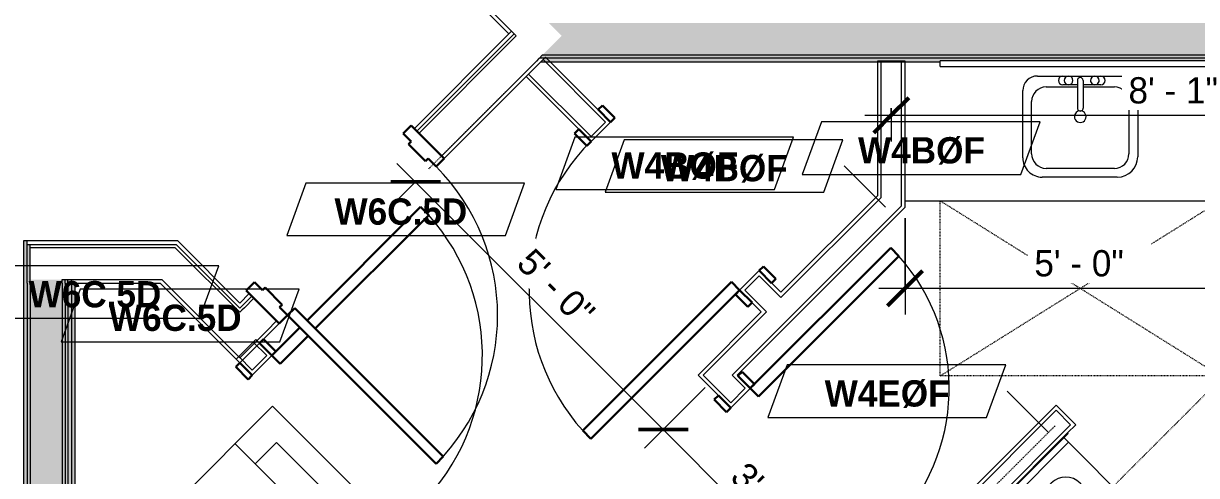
# Model space of a CAD drawing. Header units: inches. Extents: x -4010 to -1872, y 9846 to 12241.
# Drawn here: x -2527.2 to -2326.3, y 10340.5 to 10417.9 of the extents above; entities that cross this region are included whole.
import ezdxf

# ---------------------------------------------------------------- set-up
doc = ezdxf.new("R2010")
doc.units = ezdxf.units.IN
doc.header["$MEASUREMENT"] = 0
doc.linetypes.add('Dash', pattern=[0.25, 0.125, -0.125])
doc.linetypes.add('Dash 3_32_', pattern=[0.1875, 0.09375, -0.09375])
for name, color, linetype, lineweight in [('0-1', 7, 'Continuous', 5), ('0-3', 8, 'Continuous', 9), ('A-ANNO-DIMS', 211, 'Continuous', 9), ('A-ANNO-DIMS-48', 211, 'Continuous', 9), ('A-DETL-1', 90, 'Dash 3_32_', 18), ('A-DOOR-1', 7, 'Continuous', 9), ('A-DOOR-2', 10, 'Continuous', 30), ('A-DOOR-3', 31, 'Continuous', 9), ('A-DOOR-4', 31, 'Continuous', 30), ('A-DOOR-FRAM-2', 10, 'Continuous', 30), ('A-DOOR-FRAM-3', 31, 'Continuous', 30), ('A-GENM', 5, 'Continuous', 9), ('A-GENM-HDLN', 13, 'Dash', 9), ('A-WALL', 113, 'Continuous', 18), ('A-WALL-2', 250, 'Continuous', 18), ('A-WALL-3', 113, 'Continuous', 9), ('A-WALL-IDEN', 211, 'Continuous', 9), ('I-WALL-1', 21, 'Continuous', 18), ('I-WALL-2', 241, 'Continuous', 5), ('I-WALL-3', 7, 'Continuous', 9), ('I-WALL-4', 2, 'Continuous', 9), ('P-SANR-FIXT', 6, 'Continuous', 9), ('Q-CASE', 31, 'Continuous', 9)]:
    doc.layers.add(name, color=color, linetype=linetype, lineweight=lineweight)
doc.styles.add('Century Gothic', font='ufonts.com_century-gothic.ttf', dxfattribs={"height": 4.5})
doc.styles.add('Century Gothic_B', font='GOTHICB.TTF', dxfattribs={"height": 4.5})
doc.dimstyles.new('OD_1__HACK_2', dxfattribs={"dimscale": 12, "dimtxt": 4.698757, "dimasz": 0.5, "dimexe": 0.375, "dimexo": 0.25, "dimgap": 0.0625, "dimtad": 1, "dimdec": 4, "dimrnd": 0.0625, "dimzin": 3, "dimdsep": 46, "dimlunit": 4, "dimtxsty": 'Century Gothic', "dimblk1": 'OBLIQUE', "dimblk2": 'OBLIQUE', "dimsah": 1, "dimcen": 0.09, "dimdle": 0.375, "dimazin": 0, "dimtfac": 1, "dimtdec": 4, "dimtix": 1, "dimtmove": 0, "dimatfit": 3, "dimfxl": 1, "dimtvp": 1, "dimtfill": 1, "dimfrac": 2, "dimtolj": 1, "dimtzin": 0, "dimarcsym": 2})

# ---------------------------------------------------------------- blocks, each defined once
blk = doc.blocks.new('HOLLOW METAL - UNIT DOOR-2191978-UNITS PLANS - 3RD FLOOR')
at = {"layer": 'A-DOOR-1'}
blk.add_arc((18, 3.875), 36, 90, 180, dxfattribs=at)
at = {"layer": 'A-DOOR-2'}
for p, q in [((18, 39.875), (16.25, 39.875)), ((16.25, 39.875), (16.25, 3.875)), ((18, 3.875), (18, 39.875)), ((16.25, 3.875), (18, 3.875))]:
    blk.add_line(p, q, dxfattribs=at)
at = {"layer": 'A-DOOR-FRAM-2'}
for p, q in [((-18, 3.875), (-20, 3.875)), ((-20, 3.875), (-20, -4.125)), ((-18, 1.9375), (-18, 3.875)), ((18, 3.875), (18, 1.9375)), ((20, 3.875), (18, 3.875)), ((20, -4.125), (20, 3.875)), ((-17.375, 1.9375), (-18, 1.9375)), ((-17.375, -2.1875), (-17.375, 1.9375)), ((18, 1.9375), (17.375, 1.9375)), ((17.375, 1.9375), (17.375, -2.1875)), ((-18, -4.125), (-18, -2.1875)), ((-18, -2.1875), (-17.375, -2.1875)), ((17.375, -2.1875), (18, -2.1875)), ((18, -2.1875), (18, -4.125)), ((-20, -4.125), (-18, -4.125)), ((18, -4.125), (20, -4.125))]:
    blk.add_line(p, q, dxfattribs=at)
blk = doc.blocks.new('CTR - 1st Phase - Common Walls_rvt-1-UNITS PLANS - 3RD FLOOR')
at = {"layer": 'I-WALL-1'}
for points in [[(-2076.17, 10411.35), (-2076.17, 10411.98), (-2437.99, 10411.98), (-2438.62, 10411.35), (-2370.22, 10411.35), (-2370.22, 10411.54), (-2322.22, 10411.54), (-2322.22, 10411.35), (-2088.01, 10411.35)], [(-2518.37, 10263.71), (-2518.37, 10373.41), (-2519, 10373.41), (-2519, 10263.71)]]:
    blk.add_hatch(color=256, dxfattribs=at).paths.add_polyline_path(points, flags=0)
at = {"layer": 'I-WALL-2'}
for points in [[(-2076.17, 10412.48), (-2076.17, 10417.98), (-2437.25, 10417.98), (-2435.06, 10415.79), (-2438.37, 10412.48), (-2088.01, 10412.48)], [(-2076.17, 10411.98), (-2076.17, 10412.48), (-2438.37, 10412.48), (-2438.87, 10411.98), (-2088.01, 10411.98)], [(-2526.62, 10263.71), (-2526.62, 10380.66), (-2527.25, 10380.66), (-2527.25, 10263.71)], [(-2526.12, 10263.71), (-2526.12, 10380.04), (-2526.62, 10380.04), (-2526.62, 10263.71)], [(-2525.5, 10263.71), (-2520.62, 10263.71), (-2520.62, 10374.04), (-2526.12, 10374.04), (-2526.12, 10263.71)], [(-2520.12, 10263.71), (-2520.12, 10374.04), (-2520.62, 10374.04), (-2520.62, 10263.71)], [(-2519.62, 10263.71), (-2519.62, 10374.04), (-2520.12, 10374.04), (-2520.12, 10263.71)], [(-2519, 10263.71), (-2519, 10374.04), (-2519.62, 10374.04), (-2519.62, 10263.71)]]:
    blk.add_hatch(color=256, dxfattribs=at).paths.add_polyline_path(points, flags=0)
at = {"layer": 'A-WALL-2'}
for p, q in [((-2443.64, 10416.58), (-2459.49, 10432.44)), ((-2459.85, 10399.49), (-2443.64, 10415.7)), ((-2459.49, 10399.14), (-2443.28, 10415.35)), ((-2443.64, 10416.58), (-2444.08, 10416.14)), ((-2443.19, 10416.14), (-2443.64, 10416.58)), ((-2443.64, 10416.58), (-2443.19, 10416.14)), ((-2443.19, 10416.14), (-2443.64, 10415.7)), ((-2442.84, 10415.79), (-2443.28, 10415.35)), ((-2442.84, 10415.79), (-2443.19, 10416.14)), ((-2443.19, 10416.14), (-2442.84, 10415.79)), ((-2455.6, 10395.25), (-2439.39, 10411.46)), ((-2438.95, 10411.9), (-2439.39, 10411.46)), ((-2438.87, 10411.98), (-2438.95, 10411.9)), ((-2438.87, 10411.98), (-2438.37, 10412.48)), ((-2437.99, 10411.98), (-2438.87, 10411.98)), ((-2437.49, 10412.48), (-2438.37, 10412.48)), ((-2076.17, 10411.98), (-2437.99, 10411.98)), ((-2076.17, 10412.48), (-2437.49, 10412.48)), ((-2526.62, 10380.04), (-2526.62, 10380.66)), ((-2526.62, 10373.41), (-2526.62, 10380.04)), ((-2526.62, 10380.04), (-2526.12, 10380.04)), ((-2526.62, 10380.04), (-2526.12, 10380.04)), ((-2526.12, 10379.54), (-2526.12, 10380.04)), ((-2526.12, 10380.04), (-2510.46, 10380.04)), ((-2526.12, 10374.04), (-2526.12, 10379.54)), ((-2526.12, 10379.54), (-2509.96, 10379.54)), ((-2510.46, 10380.04), (-2501.8, 10380.04)), ((-2509.96, 10379.54), (-2509.07, 10379.54)), ((-2509.07, 10379.54), (-2501.3, 10379.54)), ((-2501.8, 10380.04), (-2501.09, 10380.04)), ((-2501.3, 10379.54), (-2490.19, 10368.44)), ((-2501.09, 10380.04), (-2490.19, 10369.14)), ((-2526.62, 10373.41), (-2526.62, 10263.71)), ((-2526.12, 10373.41), (-2526.12, 10374.04)), ((-2526.12, 10373.41), (-2526.12, 10263.71)), ((-2520.62, 10373.41), (-2520.62, 10374.04)), ((-2520.62, 10374.04), (-2520.12, 10374.04)), ((-2520.62, 10374.04), (-2520.12, 10374.04)), ((-2520.62, 10373.41), (-2520.62, 10263.71)), ((-2520.12, 10373.41), (-2520.12, 10374.04)), ((-2520.12, 10374.04), (-2519.62, 10374.04)), ((-2520.12, 10374.04), (-2519.62, 10374.04)), ((-2520.12, 10373.41), (-2520.12, 10263.71)), ((-2519.62, 10373.41), (-2519.62, 10374.04)), ((-2519.62, 10374.04), (-2519, 10374.04)), ((-2519.62, 10374.04), (-2519, 10374.04)), ((-2519.62, 10373.41), (-2519.62, 10263.71)), ((-2519, 10373.41), (-2519, 10374.04)), ((-2519, 10374.04), (-2504.46, 10374.04)), ((-2519, 10373.41), (-2519, 10263.71)), ((-2504.46, 10374.04), (-2503.57, 10374.04)), ((-2503.57, 10374.04), (-2490.19, 10360.66)), ((-2489.75, 10369.59), (-2488.13, 10371.21)), ((-2489.4, 10369.23), (-2487.78, 10370.85)), ((-2489.75, 10369.59), (-2490.19, 10369.14)), ((-2489.84, 10368.79), (-2490.19, 10368.44)), ((-2489.4, 10369.23), (-2489.84, 10368.79)), ((-2485.51, 10365.34), (-2483.89, 10366.96)), ((-2485.51, 10365.34), (-2486.3, 10364.55)), ((-2486.3, 10364.55), (-2490.19, 10360.66))]:
    blk.add_line(p, q, dxfattribs=at)
at = {"layer": 'I-WALL-3'}
for p, q in [((-2459.93, 10432), (-2444.08, 10416.14)), ((-2444.08, 10416.14), (-2460.29, 10399.93)), ((-2455.16, 10394.81), (-2438.95, 10411.02)), ((-2438.95, 10411.02), (-2438.62, 10411.35)), ((-2438.62, 10411.35), (-2370.22, 10411.35)), ((-2526.62, 10380.66), (-2527.25, 10380.66)), ((-2527.25, 10380.66), (-2527.25, 10373.41)), ((-2511.08, 10380.66), (-2526.62, 10380.66)), ((-2501.71, 10380.66), (-2511.08, 10380.66)), ((-2500.83, 10380.66), (-2501.71, 10380.66)), ((-2490.19, 10370.03), (-2500.83, 10380.66)), ((-2527.25, 10373.41), (-2527.25, 10263.71)), ((-2518.37, 10299.64), (-2518.37, 10373.41)), ((-2518.37, 10373.41), (-2503.83, 10373.41)), ((-2503.83, 10373.41), (-2490.19, 10359.77)), ((-2488.57, 10371.65), (-2490.19, 10370.03)), ((-2489.75, 10360.22), (-2485.07, 10364.9)), ((-2485.07, 10364.9), (-2483.45, 10366.52)), ((-2490.19, 10359.77), (-2489.75, 10360.22))]:
    blk.add_line(p, q, dxfattribs=at)
at = {"layer": '0-3', "rotation": 224.9999999999934}
blk.add_blockref('HOLLOW METAL - UNIT DOOR-2191978-UNITS PLANS - 3RD FLOOR', (-2472.04, 10383.4), dxfattribs=at)
blk = doc.blocks.new('SWING - SINGLE - FLUSH - 3-0 x 6-8 - PASSAGE-3208263-UNITS PLANS - 3RD FLOOR')
at = {"layer": 'A-DOOR-3'}
blk.add_arc((18, -2.37), 36.07, 180, 266.8211, dxfattribs=at)
at = {"layer": 'A-DOOR-4'}
for p, q in [((16, -2.37), (16, -9.15)), ((18, -2.37), (16, -2.37)), ((18, -2.37), (18, -9.15)), ((16, -10.9), (16, -38.39)), ((18, -10.9), (18, -38.39)), ((18, -38.39), (16, -38.39))]:
    blk.add_line(p, q, dxfattribs=at)
at = {"layer": 'A-DOOR-FRAM-3'}
for p, q in [((-21, 2.38), (-21, 3.38)), ((-21, 3.38), (-18, 3.38)), ((-18, 2.38), (-21, 2.38)), ((-18, 3.38), (-18, 2.38)), ((18, 2.38), (18, 3.38)), ((18, 3.38), (21, 3.38)), ((21, 2.38), (18, 2.38)), ((21, 3.38), (21, 2.38)), ((-21, -2.37), (-18, -2.37)), ((-21, -3.37), (-21, -2.37)), ((-18, -3.37), (-21, -3.37)), ((-18, -2.37), (-18, -3.37)), ((18, -2.37), (21, -2.37)), ((18, -3.37), (18, -2.37)), ((21, -3.37), (18, -3.37)), ((21, -2.37), (21, -3.37))]:
    blk.add_line(p, q, dxfattribs=at)
blk = doc.blocks.new('Stacked Washer and Dryer - 26_x25_ - Private-1352637-UNITS PLANS - 3RD FLOOR')
at = {"layer": 'P-SANR-FIXT'}
for p, q in [((0, 13.625), (32.4375, 13.625)), ((0, 13.625), (0, -13.625)), ((23.34375, 13.625), (23.34375, -13.625)), ((32.4375, 13.625), (32.4375, -13.625)), ((23.34375, 8.75), (28.53125, 8.75)), ((28.53125, 8.75), (28.53125, -8.75)), ((28.53125, -8.75), (23.34375, -8.75)), ((32.4375, -13.625), (0, -13.625))]:
    blk.add_line(p, q, dxfattribs=at)
blk = doc.blocks.new('SWING - SINGLE - FLUSH - 2-10 x 6-8 - PRIVACY-3928450-UNITS PLANS - 3RD FLOOR')
at = {"layer": 'A-DOOR-3'}
blk.add_arc((17, -2.37), 34.07, 180, 266.6343, dxfattribs=at)
at = {"layer": 'A-DOOR-4'}
for p, q in [((15, -2.37), (15, -36.38)), ((17, -2.37), (15, -2.37)), ((17, -2.37), (17, -36.38)), ((17, -36.38), (15, -36.38))]:
    blk.add_line(p, q, dxfattribs=at)
at = {"layer": 'A-DOOR-FRAM-3'}
for p, q in [((-20, 2.38), (-20, 3.38)), ((-20, 3.38), (-17, 3.38)), ((-17, 2.38), (-20, 2.38)), ((-17, 3.38), (-17, 2.38)), ((17, 2.38), (17, 3.38)), ((17, 3.38), (20, 3.38)), ((20, 2.38), (17, 2.38)), ((20, 3.38), (20, 2.38)), ((-20, -2.37), (-17, -2.37)), ((-20, -3.37), (-20, -2.37)), ((-17, -3.37), (-20, -3.37)), ((-17, -2.37), (-17, -3.37)), ((17, -2.37), (20, -2.37)), ((17, -3.37), (17, -2.37)), ((20, -3.37), (17, -3.37)), ((20, -2.37), (20, -3.37))]:
    blk.add_line(p, q, dxfattribs=at)
blk = doc.blocks.new('M_Sink Vanity-Square - 500 x 440mm-1372835-UNITS PLANS - 3RD FLOOR')
at = {"layer": 'P-SANR-FIXT'}
for p, q in [((-5.72, 10.23), (7.14, 10.23)), ((-5.22, 8.73), (6.46, 8.73)), ((-9.22, -4.59), (-9.22, 6.73)), ((-7.72, -2.72), (-7.72, 6.23)), ((8.96, 6.23), (8.96, -2.72)), ((10.46, 6.91), (10.46, -4.59)), ((0.12, -6.33), (0.12, -1.59)), ((1.12, -6.33), (1.12, -1.59)), ((0.12, -5.22), (-5.22, -5.22)), ((-2.88, -5.59), (0.12, -5.59)), ((6.46, -5.22), (1.12, -5.22)), ((1.12, -5.59), (3.62, -5.59)), ((7.96, -7.09), (-6.72, -7.09)), ((3.62, -7.09), (-2.88, -7.09))]:
    blk.add_line(p, q, dxfattribs=at)
for centre, radius, start, end in [((-5.72, 6.73), 3.5, 90, 180), ((7.14, 6.91), 3.32, 360, 90), ((-5.22, 6.23), 2.5, 90, 180), ((6.46, 6.23), 2.5, 360, 90), ((0.62, -0.13), 1, 360, 180), ((0.62, -0.13), 1, 180, 0), ((0.62, -1.59), 0.5, 360, 180), ((-5.22, -2.72), 2.5, 180, 270), ((6.46, -2.72), 2.5, 270, 360), ((-6.72, -4.59), 2.5, 180, 270), ((-2.88, -6.34), 0.75, 90, 270), ((-1.88, -6.34), 0.75, 360, 180), ((2.62, -6.34), 0.75, 0, 180), ((3.62, -6.34), 0.75, 270, 90), ((7.96, -4.59), 2.5, 270, 0), ((-1.88, -6.34), 0.75, 180, 0), ((0.62, -6.33), 0.5, 180, 0), ((2.62, -6.34), 0.75, 180, 0)]:
    blk.add_arc(centre, radius, start, end, dxfattribs=at)
blk = doc.blocks.new('Bath Vanity - Bath Vanity 60_-V56-UNITS PLANS - 3RD FLOOR')
at = {"layer": 'Q-CASE'}
for p, q in [((30.74, 24), (-29.26, 24)), ((-29.26, 24), (-29.26, 0.19))]:
    blk.add_line(p, q, dxfattribs=at)
blk = doc.blocks.new('BATHROOM MIRROR - BATHROOM MIRROR 48_-3124766-UNITS PLANS - 3RD FLOOR')
at = {"layer": 'Q-CASE'}
for p, q in [((24.74, 24), (-23.26, 24)), ((-23.26, 23), (-23.26, 24)), ((-23.26, 23), (24.74, 23)), ((24.74, 24), (24.74, 23))]:
    blk.add_line(p, q, dxfattribs=at)
blk = doc.blocks.new('CTS6032CP - CTS6032CP-3806650-UNITS PLANS - 3RD FLOOR')
at = {"layer": 'P-SANR-FIXT'}
for p, q in [((0.12, 33), (0, 33)), ((0, 0), (0, 33)), ((0.12, 0.12), (0.12, 33)), ((60, 33), (59.88, 33)), ((59.88, 33), (59.88, 0.12)), ((60, 33), (60, 0)), ((0.12, 32), (1.25, 32)), ((58.75, 32), (1.25, 32)), ((1.25, 4.25), (1.25, 32)), ((58.75, 32), (59.88, 32)), ((58.75, 32), (58.75, 4.31)), ((7.6, 28.46), (53.48, 28.46)), ((4.1, 7.77), (4.1, 24.96)), ((52.5, 26), (13.5, 26)), ((56.98, 24.96), (56.98, 7.77)), ((10, 22.5), (10, 8.75)), ((56, 8.75), (56, 22.5)), ((4.31, 4.25), (1.25, 8.02)), ((58.75, 7.23), (55.94, 4.25)), ((4.25, 1.25), (1.25, 4.25)), ((22.5, 4.25), (4.31, 4.25)), ((53.48, 4.27), (7.6, 4.27)), ((13.5, 5.25), (52.5, 5.25)), ((22.5, 1.25), (22.5, 4.25)), ((37.5, 4.25), (37.5, 1.25)), ((55.94, 4.25), (37.5, 4.25)), ((58.75, 4.31), (55.69, 1.25)), ((37.5, 3.25), (22.5, 3.25)), ((22.5, 2.25), (37.5, 2.25)), ((60, 0), (0, 0)), ((59.88, 0.12), (0.12, 0.12)), ((55.69, 1.25), (4.25, 1.25))]:
    blk.add_line(p, q, dxfattribs=at)
for centre, radius, start, end in [((7.6, 24.96), 3.5, 90, 180), ((53.48, 24.96), 3.5, 360, 90), ((13.5, 22.5), 3.5, 90, 180), ((52.5, 22.5), 3.5, 360, 90), ((52, 16.25), 1.63, 0, 180), ((52, 16.25), 1.63, 180, 360), ((13.5, 8.75), 3.5, 180, 270), ((52.5, 8.75), 3.5, 270, 0), ((7.6, 7.77), 3.5, 180, 270), ((53.48, 7.77), 3.5, 270, 0)]:
    blk.add_arc(centre, radius, start, end, dxfattribs=at)
blk = doc.blocks.new('ADA Clearances - 30_x48_-V58-UNITS PLANS - 3RD FLOOR')
at = {"layer": 'A-GENM-HDLN'}
for p, q in [((-15, 24), (15, -24)), ((-15, 24), (15, 24)), ((15, 24), (-14.92, -23.87)), ((15, 24), (15, -24)), ((15, -24), (-14, -24))]:
    blk.add_line(p, q, dxfattribs=at)
blk = doc.blocks.new('SWING - SINGLE - FLUSH - 3-0 x 6-8 - PASSAGE-3937331-UNITS PLANS - 3RD FLOOR')
at = {"layer": 'A-DOOR-3'}
blk.add_arc((18, -2.37), 36.07, 180, 266.8211, dxfattribs=at)
at = {"layer": 'A-DOOR-4'}
for p, q in [((16, -2.37), (16, -38.39)), ((18, -2.37), (16, -2.37)), ((18, -2.37), (18, -38.39)), ((18, -38.39), (16, -38.39))]:
    blk.add_line(p, q, dxfattribs=at)
at = {"layer": 'A-DOOR-FRAM-3'}
for p, q in [((-21, 2.38), (-21, 3.38)), ((-21, 3.38), (-18, 3.38)), ((-18, 2.38), (-21, 2.38)), ((-18, 3.38), (-18, 2.38)), ((18, 2.38), (18, 3.38)), ((18, 3.38), (21, 3.38)), ((21, 2.38), (18, 2.38)), ((21, 3.38), (21, 2.38)), ((-21, -2.37), (-18, -2.37)), ((-21, -3.37), (-21, -2.37)), ((-18, -3.37), (-21, -3.37)), ((-18, -2.37), (-18, -3.37)), ((18, -2.37), (21, -2.37)), ((18, -3.37), (18, -2.37)), ((21, -3.37), (18, -3.37)), ((21, -2.37), (21, -3.37))]:
    blk.add_line(p, q, dxfattribs=at)
blk = doc.blocks.new('ADA Clearances - 30_x48_-V83-UNITS PLANS - 3RD FLOOR')
at = {"layer": 'A-GENM-HDLN'}
for p, q in [((15, 24), (-15, -24)), ((-15, 24), (15, -24)), ((-15, -24), (-15, 24)), ((-15, 24), (15, 24)), ((15, -24), (-15, -24))]:
    blk.add_line(p, q, dxfattribs=at)
blk = doc.blocks.new('DIMBLOCK18-UNITS PLANS - 3RD FLOOR')
at = {"layer": 'A-ANNO-DIMS-48'}
for p, q in [((-2410.45, 10355.54), (-2420.84, 10345.16)), ((-2417.66, 10348.34), (-2410.45, 10355.54)), ((-2384.42, 10315.11), (-2417.66, 10348.34)), ((-2374.04, 10325.5), (-2387.61, 10311.93)), ((-2384.42, 10315.11), (-2374.04, 10325.5))]:
    blk.add_line(p, q, dxfattribs=at)
at = {"layer": 'A-ANNO-DIMS-48', "lineweight": 50}
for p, q in [((-2417.66, 10348.34), (-2421.9, 10348.34)), ((-2417.66, 10348.34), (-2413.41, 10348.34)), ((-2384.42, 10315.11), (-2388.67, 10315.11)), ((-2384.42, 10315.11), (-2380.18, 10315.11))]:
    blk.add_line(p, q, dxfattribs=at)
at = {"layer": 'A-ANNO-DIMS-48', "color": 0, "insert": (-2403.23, 10343.14), "char_height": 4.5, "width": 23.091, "attachment_point": 1, "rotation": 315, "line_spacing_factor": 0.984502, "style": 'Century Gothic', "bg_fill": 3, "box_fill_scale": 1.25, "bg_fill_color": 256, "bg_fill_true_color": 13158600, "bg_fill_transparency": 0}
blk.add_mtext('3\' - 11"', dxfattribs=at)
blk = doc.blocks.new('_Oblique')
at = {"color": 0, "linetype": 'ByBlock', "lineweight": -2}
blk.add_line((-0.5, -0.5), (0.5, 0.5), dxfattribs=at)
blk = doc.blocks.new('DIMBLOCK19-UNITS PLANS - 3RD FLOOR')
at = {"layer": 'A-ANNO-DIMS-48'}
for p, q in [((-2417.66, 10348.34), (-2463.27, 10393.95)), ((-2460.03, 10390.82), (-2463.27, 10387.59)), ((-2460.08, 10390.77), (-2460.03, 10390.82)), ((-2410.45, 10355.54), (-2420.84, 10345.16)), ((-2417.66, 10348.34), (-2410.45, 10355.54))]:
    blk.add_line(p, q, dxfattribs=at)
at = {"layer": 'A-ANNO-DIMS-48', "lineweight": 50}
for p, q in [((-2460.08, 10390.77), (-2464.33, 10390.77)), ((-2460.08, 10390.77), (-2455.84, 10390.77)), ((-2417.66, 10348.34), (-2421.9, 10348.34)), ((-2417.66, 10348.34), (-2413.41, 10348.34))]:
    blk.add_line(p, q, dxfattribs=at)
at = {"layer": 'A-ANNO-DIMS-48', "color": 0, "insert": (-2439.83, 10379.73), "char_height": 4.5, "width": 18.8845, "attachment_point": 1, "rotation": 315, "line_spacing_factor": 0.984502, "style": 'Century Gothic', "bg_fill": 3, "box_fill_scale": 1.25, "bg_fill_color": 256, "bg_fill_true_color": 13158600, "bg_fill_transparency": 0}
blk.add_mtext('5\' - 0"', dxfattribs=at)
blk = doc.blocks.new('DIMBLOCK20-UNITS PLANS - 3RD FLOOR')
at = {"layer": 'A-ANNO-DIMS-48', "lineweight": 50}
for p, q in [((-2378.6, 10402.19), (-2375.6, 10405.19)), ((-2281.6, 10402.19), (-2278.6, 10405.19)), ((-2378.6, 10402.19), (-2381.6, 10399.19)), ((-2281.6, 10402.19), (-2284.6, 10399.19))]:
    blk.add_line(p, q, dxfattribs=at)
at = {"layer": 'A-ANNO-DIMS-48'}
for p, q in [((-2378.6, 10403.43), (-2378.6, 10397.69)), ((-2378.6, 10402.19), (-2378.6, 10403.43)), ((-2281.6, 10403.43), (-2281.6, 10397.69)), ((-2281.6, 10402.19), (-2281.6, 10403.43)), ((-2383.1, 10402.19), (-2281.6, 10402.19))]:
    blk.add_line(p, q, dxfattribs=at)
at = {"layer": 'A-ANNO-DIMS-48', "color": 0, "insert": (-2337.96, 10408.71), "char_height": 4.5, "width": 18.8845, "attachment_point": 1, "line_spacing_factor": 0.984502, "style": 'Century Gothic', "bg_fill": 3, "box_fill_scale": 1.25, "bg_fill_color": 256, "bg_fill_true_color": 13158600, "bg_fill_transparency": 0}
blk.add_mtext('8\' - 1"', dxfattribs=at)
blk = doc.blocks.new('DIMBLOCK62-UNITS PLANS - 3RD FLOOR')
at = {"layer": 'A-ANNO-DIMS-48'}
for p, q in [((-2376.22, 10384.54), (-2376.22, 10368.07)), ((-2376.22, 10372.57), (-2376.22, 10384.54)), ((-2316.22, 10384.54), (-2316.22, 10368.07)), ((-2316.22, 10372.57), (-2316.22, 10384.54)), ((-2380.72, 10372.57), (-2311.72, 10372.57))]:
    blk.add_line(p, q, dxfattribs=at)
at = {"layer": 'A-ANNO-DIMS-48', "lineweight": 50}
for p, q in [((-2376.22, 10372.57), (-2373.22, 10375.57)), ((-2316.22, 10372.57), (-2313.22, 10375.57)), ((-2376.22, 10372.57), (-2379.22, 10369.57)), ((-2316.22, 10372.57), (-2319.22, 10369.57))]:
    blk.add_line(p, q, dxfattribs=at)
at = {"layer": 'A-ANNO-DIMS-48', "color": 0, "insert": (-2354.09, 10379.09), "char_height": 4.5, "width": 18.8845, "attachment_point": 1, "line_spacing_factor": 0.984502, "style": 'Century Gothic', "bg_fill": 3, "box_fill_scale": 1.25, "bg_fill_color": 256, "bg_fill_true_color": 13158600, "bg_fill_transparency": 0}
blk.add_mtext('5\' - 0"', dxfattribs=at)
blk = doc.blocks.new('Wall Tag - Arch Wall-3956453-UNITS PLANS - 3RD FLOOR')
at = {"layer": 'A-WALL-IDEN'}
for p, q in [((-0.3561, 0.0937), (-0.4244, -0.0937)), ((0.4244, 0.0937), (-0.3561, 0.0937)), ((0.3561, -0.0937), (0.4244, 0.0937)), ((-0.4244, -0.0937), (0.3561, -0.0937))]:
    blk.add_line(p, q, dxfattribs=at)

msp = doc.modelspace()

# ---------------------------------------------------------------- linework, layer by layer
at = {"layer": 'A-DETL-1'}
for p, q in [((-2444.51464, 10406.33722), (-2457.91237, 10392.93948)), ((-2350.51592, 10349.01508), (-2371.91464, 10327.61636))]:
    msp.add_line(p, q, dxfattribs=at)
at = {"layer": 'A-WALL'}
for p, q in [((-2427.55135, 10401.03054), (-2438.24439, 10411.72358)), ((-2380.34569, 10388.12823), (-2380.34569, 10411.46386)), ((-2376.84569, 10386.67848), (-2376.84569, 10411.46386)), ((-2440.71927, 10409.24871), (-2430.02622, 10398.55566)), ((-2430.02622, 10398.55566), (-2427.55135, 10401.03054)), ((-2380.34569, 10388.12823), (-2397.49736, 10370.97655)), ((-2376.84569, 10386.67848), (-2405.85861, 10357.66556)), ((-2401.21162, 10374.69081), (-2403.68649, 10372.21593)), ((-2397.49736, 10370.97655), (-2401.21162, 10374.69081)), ((-2403.68649, 10372.21593), (-2399.97224, 10368.50168)), ((-2399.97224, 10368.50168), (-2410.80836, 10357.66556)), ((-2485.5849, 10361.02431), (-2487.89372, 10363.33313)), ((-2490.3686, 10360.85826), (-2488.05978, 10358.54944)), ((-2488.05978, 10358.54944), (-2485.5849, 10361.02431)), ((-2406.09479, 10352.95199), (-2410.80836, 10357.66556)), ((-2403.61992, 10355.42686), (-2405.85861, 10357.66556)), ((-2406.09479, 10352.95199), (-2403.61992, 10355.42686)), ((-2375.09947, 10326.90641), (-2350.35073, 10351.65515)), ((-2347.87586, 10349.18027), (-2350.35073, 10351.65515)), ((-2372.62459, 10324.43154), (-2347.87586, 10349.18027))]:
    msp.add_line(p, q, dxfattribs=at)
at = {"layer": 'A-WALL-3'}
for p, q in [((-2437.80245, 10412.16552), (-2441.16121, 10408.80676)), ((-2426.66746, 10401.03054), (-2437.80245, 10412.16552)), ((-2380.97069, 10411.46386), (-2380.97069, 10388.38711)), ((-2376.22069, 10411.46386), (-2380.97069, 10411.46386)), ((-2376.22069, 10386.4196), (-2376.22069, 10411.46386)), ((-2441.16121, 10408.80676), (-2430.02622, 10397.67178)), ((-2430.02622, 10397.67178), (-2426.66746, 10401.03054)), ((-2380.97069, 10388.38711), (-2397.49736, 10371.86043)), ((-2404.97473, 10357.66556), (-2376.22069, 10386.4196)), ((-2401.21162, 10375.57469), (-2404.57038, 10372.21593)), ((-2397.49736, 10371.86043), (-2401.21162, 10375.57469)), ((-2404.57038, 10372.21593), (-2400.85612, 10368.50168)), ((-2400.85612, 10368.50168), (-2411.69224, 10357.66556)), ((-2487.45178, 10363.77507), (-2490.81054, 10360.41632)), ((-2484.70102, 10361.02431), (-2487.45178, 10363.77507)), ((-2488.05978, 10357.66556), (-2484.70102, 10361.02431)), ((-2490.81054, 10360.41632), (-2488.05978, 10357.66556)), ((-2411.69224, 10357.66556), (-2406.09479, 10352.0681)), ((-2402.73604, 10355.42686), (-2404.97473, 10357.66556)), ((-2406.09479, 10352.0681), (-2402.73604, 10355.42686))]:
    msp.add_line(p, q, dxfattribs=at)
at = {"layer": 'A-WALL-IDEN'}
msp.add_line((-2351.68385, 10347.84716), (-2358.76212, 10354.92543), dxfattribs=at)
at = {"layer": 'I-WALL-4'}
for p, q in [((-2350.35073, 10352.53903), (-2375.09947, 10327.79029)), ((-2346.99197, 10349.18027), (-2350.35073, 10352.53903)), ((-2348.40619, 10347.76606), (-2346.99197, 10349.18027))]:
    msp.add_line(p, q, dxfattribs=at)

# ---------------------------------------------------------------- block references
at = {"layer": '0-1'}
msp.add_blockref('CTR - 1st Phase - Common Walls_rvt-1-UNITS PLANS - 3RD FLOOR', (0, 0), dxfattribs=at)
at = {"layer": 'A-DOOR-3'}
for name, p, rotation in [('SWING - SINGLE - FLUSH - 3-0 x 6-8 - PASSAGE-3937331-UNITS PLANS - 3RD FLOOR', (-2415.61892, 10386.62323), 314.9999999999333), ('SWING - SINGLE - FLUSH - 3-0 x 6-8 - PASSAGE-3208263-UNITS PLANS - 3RD FLOOR', (-2473.65247, 10346.61701), 134.9999999999737), ('SWING - SINGLE - FLUSH - 2-10 x 6-8 - PRIVACY-3928450-UNITS PLANS - 3RD FLOOR', (-2392.3946, 10341.72667), 134.9999999999333)]:
    msp.add_blockref(name, p, dxfattribs=dict(at, rotation=rotation))
at = {"layer": 'A-GENM'}
for name, p, rotation in [('ADA Clearances - 30_x48_-V83-UNITS PLANS - 3RD FLOOR', (-2346.22069, 10372.5394), 89.99999999982086), ('ADA Clearances - 30_x48_-V58-UNITS PLANS - 3RD FLOOR', (-2313.05085, 10332.20971), 44.99999999991158)]:
    msp.add_blockref(name, p, dxfattribs=dict(at, rotation=rotation))
at = {"layer": 'A-WALL-IDEN', "xscale": 47.99999999999997, "yscale": 47.99999999999997, "zscale": 47.99999999999997}
for p in [(-2514.16916, 10371.91237), (-2500.41916, 10367.87563)]:
    msp.add_blockref('Wall Tag - Arch Wall-3956453-UNITS PLANS - 3RD FLOOR', p, dxfattribs=at)
at = {"layer": 'P-SANR-FIXT'}
for name, p, rotation in [('M_Sink Vanity-Square - 500 x 440mm-1372835-UNITS PLANS - 3RD FLOOR', (-2345.603, 10401.82206), 180), ('Stacked Washer and Dryer - 26_x25_ - Private-1352637-UNITS PLANS - 3RD FLOOR', (-2497.86682, 10319.77835), 45.00000000003374), ('CTS6032CP - CTS6032CP-3806650-UNITS PLANS - 3RD FLOOR', (-2371.74071, 10324.43154), 314.9999999997807)]:
    msp.add_blockref(name, p, dxfattribs=dict(at, rotation=rotation))
at = {"layer": 'Q-CASE', "rotation": 180}
msp.add_blockref('Bath Vanity - Bath Vanity 60_-V56-UNITS PLANS - 3RD FLOOR', (-2345.48298, 10411.5394), dxfattribs=at)
at = {"layer": 'Q-CASE'}
msp.add_blockref('BATHROOM MIRROR - BATHROOM MIRROR 48_-3124766-UNITS PLANS - 3RD FLOOR', (-2346.95839, 10387.5394), dxfattribs=at)

# ---------------------------------------------------------------- texts
at = {"layer": 'A-WALL-IDEN', "char_height": 4.5, "width": 29.391, "attachment_point": 1, "style": 'Century Gothic_B'}
for insert in [(-2526.37257, 10373.78367), (-2512.62257, 10369.74693)]:
    msp.add_mtext('W6C.5D', dxfattribs=dict(at, insert=insert))

# ---------------------------------------------------------------- next in the draw order: dimensions: what is measured, and where the dimension line sits
at = {"layer": 'A-ANNO-DIMS'}
for base, p1, p2, override, picture, middle in [((-2281.59569, 10402.19088), (-2378.59569, 10406.43352), (-2281.59569, 10406.43352), {"dimpost": '<>', "dimfxl": 97}, 'DIMBLOCK20-UNITS PLANS - 3RD FLOOR', (-2330.09569, 10405.30407)), ((-2316.22069, 10372.56871), (-2376.22069, 10387.5394), (-2316.22069, 10387.5394), {"dimpost": '<>', "dimfxl": 60}, 'DIMBLOCK62-UNITS PLANS - 3RD FLOOR', (-2346.22069, 10375.6819))]:
    dim = msp.add_linear_dim(base=base, p1=p1, p2=p2, dimstyle='OD_1__HACK_2', override=override, dxfattribs=at)
    dim.commit()
    dim.dimension.update_dxf_attribs({"geometry": picture, "text_midpoint": middle})
dim = msp.add_linear_dim(base=(-2417.65735, 10348.34169), p1=(-2371.91464, 10327.61636), p2=(-2408.33349, 10357.66556), angle=315, dimstyle='OD_1__HACK_2', override={"dimpost": '<>', "dimfxl": 47.215318}, dxfattribs=at)
dim.commit()
dim.dimension.update_dxf_attribs({"geometry": 'DIMBLOCK18-UNITS PLANS - 3RD FLOOR', "text_midpoint": (-2398.83898, 10333.92604)})

# ---------------------------------------------------------------- next in the draw order: linework, layer by layer
at = {"layer": 'A-WALL-IDEN'}
msp.add_line((-2379.5664, 10386.43264), (-2386.64467, 10393.51091), dxfattribs=at)

# ---------------------------------------------------------------- next in the draw order: block references
at = {"layer": 'A-WALL-IDEN', "xscale": 47.99999999999997, "yscale": 47.99999999999997, "zscale": 47.99999999999997}
for p in [(-2373.46866, 10396.56673), (-2379.35968, 10354.92543)]:
    msp.add_blockref('Wall Tag - Arch Wall-3956453-UNITS PLANS - 3RD FLOOR', p, dxfattribs=at)

# ---------------------------------------------------------------- next in the draw order: texts
at = {"layer": 'A-WALL-IDEN', "char_height": 4.5, "attachment_point": 1, "style": 'Century Gothic_B'}
for s, insert, width in [('W4BØF', (-2384.29254, 10398.43803), 26.058), ('W4EØF', (-2390.00403, 10356.79673), 25.6035)]:
    msp.add_mtext(s, dxfattribs=dict(at, insert=insert, width=width))

# ---------------------------------------------------------------- next in the draw order: dimensions: what is measured, and where the dimension line sits
at = {"layer": 'A-ANNO-DIMS'}
dim = msp.add_linear_dim(base=(-2460.08375, 10390.7681), p1=(-2408.33349, 10357.66556), p2=(-2457.91237, 10392.93948), angle=315, dimstyle='OD_1__HACK_2', override={"dimpost": '<>', "dimfxl": 60.846659}, dxfattribs=at)
dim.commit()
dim.dimension.update_dxf_attribs({"geometry": 'DIMBLOCK19-UNITS PLANS - 3RD FLOOR', "text_midpoint": (-2436.66919, 10371.75625)})

# ---------------------------------------------------------------- next in the draw order: block references
at = {"layer": 'A-WALL-IDEN', "xscale": 47.99999999999997, "yscale": 47.99999999999997, "zscale": 47.99999999999997}
for p in [(-2415.70393, 10393.95895), (-2407.24223, 10393.51091), (-2461.76779, 10386.076)]:
    msp.add_blockref('Wall Tag - Arch Wall-3956453-UNITS PLANS - 3RD FLOOR', p, dxfattribs=at)

# ---------------------------------------------------------------- next in the draw order: texts
at = {"layer": 'A-WALL-IDEN', "char_height": 4.5, "attachment_point": 1, "style": 'Century Gothic_B'}
for s, insert, width in [('W4BØF', (-2426.52781, 10395.83025), 26.058), ('W4BØF', (-2418.06611, 10395.38221), 26.058), ('W6C.5D', (-2473.9712, 10387.9473), 29.391)]:
    msp.add_mtext(s, dxfattribs=dict(at, insert=insert, width=width))

doc.saveas('drawing.dxf')
